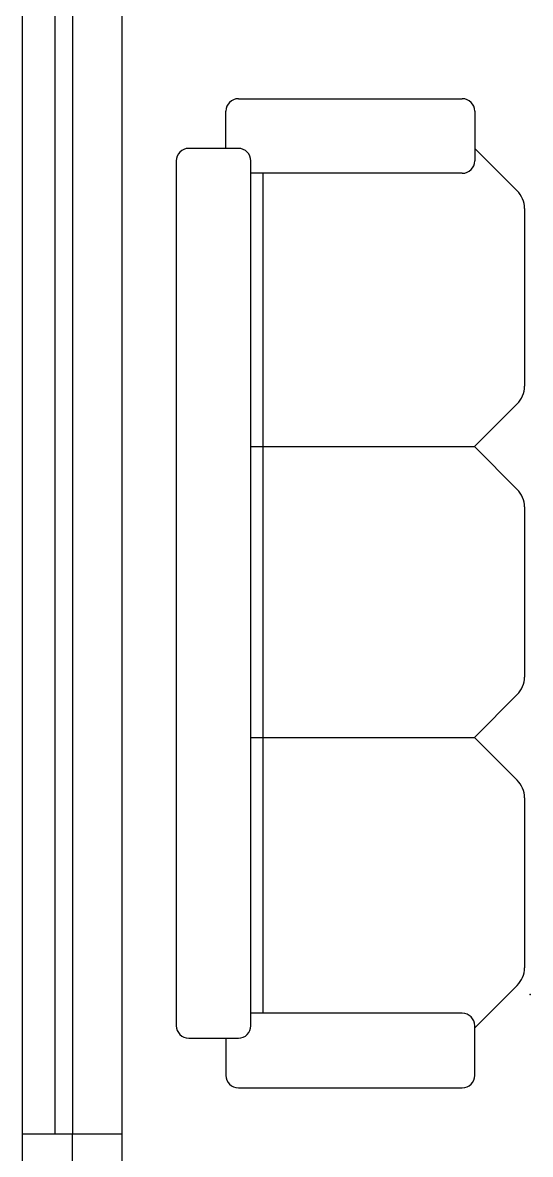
# Model space of a CAD drawing. Extents: x 220.6 to 320.1, y 139.4 to 202.4.
# Drawn here: x 226.362 to 227.383, y 184.317 to 186.594 of the extents above; entities that cross this region are included whole.
import ezdxf

# ---------------------------------------------------------------- set-up
doc = ezdxf.new("R2010")
doc.units = 0
doc.layers.get('0').update_dxf_attribs({"linetype": 'CONTINUOUS'})
for name, color, linetype in [('DIVISORIA', 5, 'CONTINUOUS'), ('Layer1', 252, 'CONTINUOUS'), ('MOBIL', 7, 'CONTINUOUS'), ('MOBIL-I', 251, 'CONTINUOUS')]:
    doc.layers.add(name, color=color, linetype=linetype)

# ---------------------------------------------------------------- blocks, each defined once
blk = doc.blocks.new('Sofa3l')
at = {"layer": 'MOBIL'}
for p, q in [((0.87, 0), (-0.87, 0)), ((-0.895, -0.025), (-0.895, -0.1)), ((0.895, -0.1), (0.895, -0.025)), ((-0.895, -0.1), (-0.97, -0.1)), ((0.895, -0.1), (0.97, -0.1)), ((-0.995, -0.125), (-0.995, -0.575)), ((0.995, -0.125), (0.995, -0.575)), ((-0.97, -0.6), (-0.8743, -0.6)), ((-0.8743, -0.6), (-0.7889, -0.6854)), ((-0.29, -0.5993), (-0.3761, -0.6854)), ((-0.29, -0.5993), (-0.2039, -0.6854)), ((0.295, -0.5993), (0.2089, -0.6854)), ((0.295, -0.5993), (0.3811, -0.6854)), ((0.895, -0.6), (0.8096, -0.6854)), ((0.97, -0.6), (0.895, -0.6)), ((-0.4114, -0.7), (-0.7536, -0.7)), ((0.1736, -0.7), (-0.1686, -0.7)), ((0.7743, -0.7), (0.4164, -0.7))]:
    blk.add_line(p, q, dxfattribs=at)
for centre, radius, start, end in [((-0.87, -0.025), 0.025, 90, 180), ((0.87, -0.025), 0.025, 0, 90), ((-0.97, -0.125), 0.025, 90, 180), ((0.97, -0.125), 0.025, 0, 90), ((-0.97, -0.575), 0.025, 180, 270), ((0.97, -0.575), 0.025, 270, 0), ((-0.7536, -0.65), 0.05, 225, 270), ((-0.4114, -0.65), 0.05, 270, 315), ((-0.1686, -0.65), 0.05, 225, 270), ((0.1736, -0.65), 0.05, 270, 315), ((0.4164, -0.65), 0.05, 225, 270), ((0.7743, -0.65), 0.05, 270, 315)]:
    blk.add_arc(centre, radius, start, end, dxfattribs=at)
blk.add_point((-0.807, -0.7117), dxfattribs=at)
at = {"layer": 'MOBIL-I'}
for p, q in [((-0.895, -0.1), (-0.895, -0.125)), ((0.895, -0.125), (0.895, -0.1)), ((-0.87, -0.15), (0.87, -0.15)), ((-0.845, -0.575), (-0.845, -0.15)), ((-0.29, -0.15), (-0.29, -0.5993)), ((0.295, -0.15), (0.295, -0.5993)), ((0.845, -0.575), (0.845, -0.15)), ((-0.845, -0.175), (0.845, -0.175)), ((-0.8743, -0.6), (-0.87, -0.6)), ((0.895, -0.6), (0.87, -0.6))]:
    blk.add_line(p, q, dxfattribs=at)
for centre, start, end in [((-0.87, -0.125), 180, 270), ((0.87, -0.125), 270, 0), ((-0.87, -0.575), 270, 0), ((0.87, -0.575), 180, 270)]:
    blk.add_arc(centre, 0.025, start, end, dxfattribs=at)

msp = doc.modelspace()

# ---------------------------------------------------------------- linework, layer by layer
for p, q in [((226.5624, 178.2076), (226.5624, 195.0076)), ((226.3624, 173.0076), (226.3624, 193.2576))]:
    msp.add_line(p, q)
at = {"layer": 'DIVISORIA'}
msp.add_line((226.4624, 183.3576), (226.4624, 184.3576), dxfattribs=at)
at = {"layer": 'MOBIL-I', "color": 251}
for p, q in [((226.4274, 187.3576), (226.4274, 184.3576)), ((226.4624, 187.3576), (226.4624, 184.3576)), ((226.5624, 184.3576), (226.3624, 184.3576))]:
    msp.add_line(p, q, dxfattribs=at)

# ---------------------------------------------------------------- block references
at = {"layer": 'Layer1', "color": 252, "rotation": 90}
msp.add_blockref('Sofa3l', (226.6711, 185.4457), dxfattribs=at)

doc.saveas('drawing.dxf')
